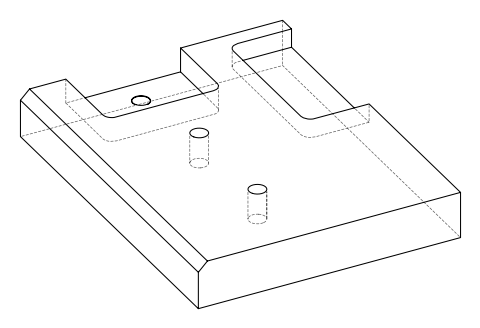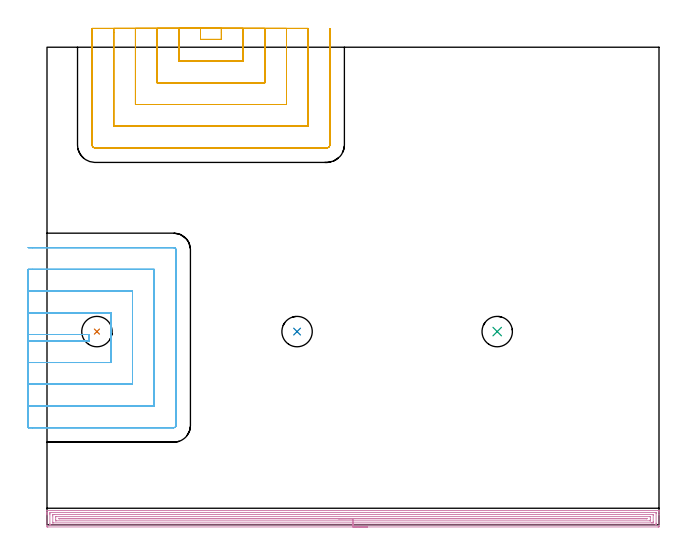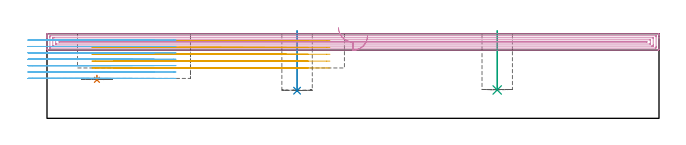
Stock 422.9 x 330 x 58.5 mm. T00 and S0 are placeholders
(PLAN: 6 operations, 2 tool changes, 59.8 min)
(1 INDEXABLE_INSERT_DRILL_BLIND_HOLE_FROM_SOLID | STEP1POCKET | NXT0302_013 | 0.02 min | 10947 mm3)
(2 INDEXABLE_INSERT_DRILL_BLIND_HOLE_FROM_SOLID_1 | STEP1POCKET_1 | NXT0302_013 | 0.17 min | 13542 mm3)
(3 INDEXABLE_INSERT_DRILL_BLIND_HOLE_FROM_SOLID_2 | STEP1POCKET_2 | NXT0302_013 | 0.17 min | 13369 mm3)
(4 AREA_MILL | FG_CHAMFER_SURFACE | UGT0205_001 | 17.08 min | 27467 mm3)
(5 MILL_SLOT | SLOT_PARTIAL_RECTANGULAR | UGT0201_094 | Follow Part, ap 5, ae 75% | 20.1 min | 346423 mm3)
(6 MILL_SLOT_1 | SLOT_PARTIAL_RECTANGULAR_1 | UGT0201_094 | Follow Part, ap 5, ae 75% | 22.26 min | 429782 mm3)
(TOOL NXT0302_013 | Index. Insert Drill 21mm [880-D2100L25-05] | D21 PA176 FL105 Z2)
(TOOL UGT0205_001 | Chamfer Mill 20 x 3 x 45 deg. | D20 FL50 Z2)
(TOOL UGT0201_094 | End mill 20 mm | D20 FL38 Z4)
(OP 1 INDEXABLE_INSERT_DRILL_BLIND_HOLE_FROM_SOLID)
G17 G21 G94 G90
T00 M6
G54
G17 G0 G90 X34.5 Y133.5 S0 M3
G43 Z68.5 H1
G94 G81 G98 Z26.6 F250. R29.6
G80
M5
M2
(OP 2 INDEXABLE_INSERT_DRILL_BLIND_HOLE_FROM_SOLID_1)
G17 G21 G94 G90
T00 M6
G54
G17 G0 G90 X172.8 Y133.5 S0 M3
G43 Z68.5 H1
G94 G81 G98 Z19.1 F250. R60.5
G80
M5
M2
(OP 3 INDEXABLE_INSERT_DRILL_BLIND_HOLE_FROM_SOLID_2)
G17 G21 G94 G90
T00 M6
G54
G17 G0 G90 X311.1 Y133.5 S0 M3
G43 Z68.5 H1
G94 G81 G98 Z19.6 F250. R60.5
G80
M5
M2
(OP 4 AREA_MILL)
G17 G21 G94 G90
T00 M6
G54
G17 G0 G90 X221.45 Y-1.5 S1061 M3
G43 Z68.5 H0
Z57.1
G94 G1 X221.412 Z56.228 F250.
X221.298 Z55.364
X221.109 Z54.512
X220.847 Z53.68
X220.513 Z52.874
X220.11 Z52.1
X219.642 Z51.364
X219.11 Z50.672
X218.521 Z50.029
X217.878 Z49.44
X217.186 Z48.908
X216.45 Z48.44
X215.676 Z48.037
X214.87 Z47.703
X214.038 Z47.441
X213.186 Z47.252
X212.322 Z47.138
X211.45 Z47.1
X0.618
X0.192 Y-1.496 Z47.102
X0.01 Y-1.492 Z47.106
X0.005 Y-1.077 Z47.521
X0. Y-0.468 Z48.129
Y6.838 Z55.433
Y7.38 Z55.977
Y7.718 Z56.314
Y8.26 Z56.856
Y8.597 Z57.192
Y9.576 Z58.175
X0.01 Y9.894 Z58.493
X0.171 Y9.9 Z58.5
X422.729
X422.89 Y9.894 Z58.493
X422.9 Y9.575 Z58.175
Y9.272 Z57.872
Y8.597 Z57.192
Y7.38 Z55.977
Y6.838 Z55.433
Y-0.806 Z47.792
X422.897 Y-1.077 Z47.521
X422.89 Y-1.492 Z47.106
X422.708 Y-1.496 Z47.102
X422.282 Y-1.5 Z47.1
X211.45
Y-0.086 Z48.514
X2.405 Y-0.085 Z48.515
X2.291
X2.041 Y-0.08 Z48.52
X2.016 Y-0.079 Z48.521
X2.01 Y-0.065 Z48.535
X2.004 Y-0.032 Z48.568
X2.002 Y-0.001 Z48.599
X2. Y0.201 Z48.801
Y0.682 Z49.282
Y7.237 Z55.837
X2.003 Y7.718 Z56.318
X2.008 Y8.109 Z56.709
X2.025 Y8.479 Z57.079
X2.405 Y8.484 Z57.084
X2.519 Y8.485 Z57.085
X420.495
X420.609
X420.859 Y8.48 Z57.08
X420.884 Y8.479 Z57.079
X420.89 Y8.465 Z57.065
X420.896 Y8.432 Z57.032
X420.898 Y8.401 Z57.001
X420.9 Y8.199 Z56.799
Y7.718 Z56.318
Y1.163 Z49.763
X420.897 Y0.682 Z49.282
X420.893 Y0.291 Z48.891
X420.876 Y-0.079 Z48.521
X420.495 Y-0.084 Z48.516
X420.381 Y-0.085 Z48.515
X211.45 Y-0.086 Z48.514
Y1.328 Z49.928
X4.192 Y1.329 Z49.929
X4.113 Y1.33 Z49.93
X4.05 Y1.332 Z49.932
X4.016 Y1.335 Z49.935
X4.01 Y1.374 Z49.974
X4.004 Y1.562 Z50.162
X4.001 Y1.75 Z50.35
X4. Y6.147 Z54.747
X4.004 Y6.838 Z55.438
X4.008 Y7.019 Z55.619
X4.022 Y7.065 Z55.665
X4.074 Y7.067 Z55.667
X4.192 Y7.069 Z55.669
X4.848 Y7.071 Z55.671
X5.085
X418.708
X418.787 Y7.07 Z55.67
X418.85 Y7.068 Z55.668
X418.884 Y7.065 Z55.665
X418.89 Y7.026 Z55.626
X418.896 Y6.838 Z55.438
X418.899 Y6.65 Z55.25
X418.9 Y2.253 Z50.853
X418.896 Y1.562 Z50.162
X418.892 Y1.381 Z49.981
X418.878 Y1.335 Z49.935
X418.826 Y1.333 Z49.933
X418.708 Y1.331 Z49.931
X418.052 Y1.329 Z49.929
X417.815 Y1.328 Z49.928
X211.45
Y2.743 Z51.343
X6.565
X6.137 Y2.745 Z51.345
X6.048 Y2.747 Z51.347
X6.014 Y2.749 Z51.349
X6.01 Y2.789 Z51.389
X6.006 Y2.891 Z51.491
X6. Y3.299 Z51.899
X6.001 Y5.508 Z54.108
X6.003 Y5.616 Z54.216
X6.006 Y5.642 Z54.242
X6.01 Y5.65 Z54.25
X6.02 Y5.652 Z54.252
X6.089 Y5.655 Z54.255
X6.285 Y5.657 Z54.257
X416.335
X416.763 Y5.655 Z54.255
X416.852 Y5.653 Z54.253
X416.886 Y5.651 Z54.251
X416.89 Y5.611 Z54.211
X416.894 Y5.509 Z54.109
X416.9 Y5.101 Z53.701
Y3.342 Z51.942
X416.899 Y2.892 Z51.492
X416.897 Y2.784 Z51.384
X416.894 Y2.758 Z51.358
X416.89 Y2.75 Z51.35
X416.881 Y2.748 Z51.348
X416.811 Y2.745 Z51.345
X416.615 Y2.743 Z51.343
X211.45
Y4.157 Z52.757
X8.702
X8.658 Y4.159 Z52.759
X8.101 Y4.2 Z52.8
X8.616 Y4.242 Z52.842
X8.658 Y4.243 Z52.843
X414.198
X414.242 Y4.241 Z52.841
X414.799 Y4.2 Z52.8
X414.284 Y4.158 Z52.758
X414.242 Y4.157 Z52.757
X211.45
X210.578 Z52.795
X209.714 Z52.909
X208.862 Z53.098
X208.03 Z53.36
X207.224 Z53.694
X206.45 Z54.097
X205.714 Z54.565
X205.022 Z55.096
X204.379 Z55.686
X203.79 Z56.329
X203.258 Z57.021
X202.79 Z57.757
X202.387 Z58.531
X202.053 Z59.337
X201.791 Z60.169
X201.602 Z61.02
X201.488 Z61.885
X201.45 Z62.757
G0 Z68.5
M5
M2
(OP 5 MILL_SLOT)
G17 G21 G94 G90
T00 M6
G54
G17 G0 G90 X106.1 Y343. S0 M3
G43 Z68.5 H0
Z53.76
G94 G1 Y340. F250.
Y335.4 F500.
X120.5
Y340.
Y343. F250.
X91.1
Y340.
Y320.4 F500.
X135.5
Y340.
Y343. F250.
X76.1
Y340.
Y305.4 F500.
X150.5
Y340.
Y343. F250.
X61.1
Y340.
Y290.4 F500.
X165.5
Y340.
Y343. F250.
X46.1
Y340.
Y275.4 F500.
X180.5
Y340.
Y343. F250.
X31.1
Y340.
Y262.6 F500.
G3 X33.3 Y260.4 R2.2
G1 X193.3
G3 X195.5 Y262.6 R2.2
G1 Y340.
Y343. F250.
G0 X106.1 Z49.02
G1 Y340.
Y335.4 F500.
X120.5
Y340.
Y343. F250.
X91.1
Y340.
Y320.4 F500.
X135.5
Y340.
Y343. F250.
X76.1
Y340.
Y305.4 F500.
X150.5
Y340.
Y343. F250.
X61.1
Y340.
Y290.4 F500.
X165.5
Y340.
Y343. F250.
X46.1
Y340.
Y275.4 F500.
X180.5
Y340.
Y343. F250.
X31.1
Y340.
Y262.6 F500.
G3 X33.3 Y260.4 R2.2
G1 X193.3
G3 X195.5 Y262.6 R2.2
G1 Y340.
Y343. F250.
G0 X106.1 Z44.28
G1 Y340.
Y335.4 F500.
X120.5
Y340.
Y343. F250.
X91.1
Y340.
Y320.4 F500.
X135.5
Y340.
Y343. F250.
X76.1
Y340.
Y305.4 F500.
X150.5
Y340.
Y343. F250.
X61.1
Y340.
Y290.4 F500.
X165.5
Y340.
Y343. F250.
X46.1
Y340.
Y275.4 F500.
X180.5
Y340.
Y343. F250.
X31.1
Y340.
Y262.6 F500.
G3 X33.3 Y260.4 R2.2
G1 X193.3
G3 X195.5 Y262.6 R2.2
G1 Y340.
Y343. F250.
G0 X106.1 Z39.54
G1 Y340.
Y335.4 F500.
X120.5
Y340.
Y343. F250.
X91.1
Y340.
Y320.4 F500.
X135.5
Y340.
Y343. F250.
X76.1
Y340.
Y305.4 F500.
X150.5
Y340.
Y343. F250.
X61.1
Y340.
Y290.4 F500.
X165.5
Y340.
Y343. F250.
X46.1
Y340.
Y275.4 F500.
X180.5
Y340.
Y343. F250.
X31.1
Y340.
Y262.6 F500.
G3 X33.3 Y260.4 R2.2
G1 X193.3
G3 X195.5 Y262.6 R2.2
G1 Y340.
Y343. F250.
G0 X106.1 Z34.8
G1 Y340.
Y335.4 F500.
X120.5
Y340.
Y343. F250.
X91.1
Y340.
Y320.4 F500.
X135.5
Y340.
Y343. F250.
X76.1
Y340.
Y305.4 F500.
X150.5
Y340.
Y343. F250.
X61.1
Y340.
Y290.4 F500.
X165.5
Y340.
Y343. F250.
X46.1
Y340.
Y275.4 F500.
X180.5
Y340.
Y343. F250.
X31.1
Y340.
Y262.6 F500.
G3 X33.3 Y260.4 R2.2
G1 X193.3
G3 X195.5 Y262.6 R2.2
G1 Y340.
Y343. F250.
G0 Z68.5
M5
M2
(OP 6 MILL_SLOT_1)
G17 G21 G94 G90
T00 M6
G54
G17 G0 G90 X-13. Y127.1 S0 M3
G43 Z68.5 H0
Z54.086
G94 G1 X-10. F250.
X29.1 F500.
Y131.5
X-10.
X-13. F250.
Y112.1
X-10.
X44.1 F500.
Y146.5
X-10.
X-13. F250.
Y97.1
X-10.
X59.1 F500.
Y161.5
X-10.
X-13. F250.
Y82.1
X-10.
X74.1 F500.
Y176.5
X-10.
X-13. F250.
Y67.1
X-10.
X87.6 F500.
G3 X89.1 Y68.6 R1.5
G1 Y190.
G3 X87.6 Y191.5 R1.5
G1 X-10.
X-13. F250.
G0 Y127.1 Z49.671
G1 X-10.
X29.1 F500.
Y131.5
X-10.
X-13. F250.
Y112.1
X-10.
X44.1 F500.
Y146.5
X-10.
X-13. F250.
Y97.1
X-10.
X59.1 F500.
Y161.5
X-10.
X-13. F250.
Y82.1
X-10.
X74.1 F500.
Y176.5
X-10.
X-13. F250.
Y67.1
X-10.
X87.6 F500.
G3 X89.1 Y68.6 R1.5
G1 Y190.
G3 X87.6 Y191.5 R1.5
G1 X-10.
X-13. F250.
G0 Y127.1 Z45.257
G1 X-10.
X29.1 F500.
Y131.5
X-10.
X-13. F250.
Y112.1
X-10.
X44.1 F500.
Y146.5
X-10.
X-13. F250.
Y97.1
X-10.
X59.1 F500.
Y161.5
X-10.
X-13. F250.
Y82.1
X-10.
X74.1 F500.
Y176.5
X-10.
X-13. F250.
Y67.1
X-10.
X87.6 F500.
G3 X89.1 Y68.6 R1.5
G1 Y190.
G3 X87.6 Y191.5 R1.5
G1 X-10.
X-13. F250.
G0 Y127.1 Z40.843
G1 X-10.
X29.1 F500.
Y131.5
X-10.
X-13. F250.
Y112.1
X-10.
X44.1 F500.
Y146.5
X-10.
X-13. F250.
Y97.1
X-10.
X59.1 F500.
Y161.5
X-10.
X-13. F250.
Y82.1
X-10.
X74.1 F500.
Y176.5
X-10.
X-13. F250.
Y67.1
X-10.
X87.6 F500.
G3 X89.1 Y68.6 R1.5
G1 Y190.
G3 X87.6 Y191.5 R1.5
G1 X-10.
X-13. F250.
G0 Y127.1 Z36.429
G1 X-10.
X29.1 F500.
Y131.5
X-10.
X-13. F250.
Y112.1
X-10.
X44.1 F500.
Y146.5
X-10.
X-13. F250.
Y97.1
X-10.
X59.1 F500.
Y161.5
X-10.
X-13. F250.
Y82.1
X-10.
X74.1 F500.
Y176.5
X-10.
X-13. F250.
Y67.1
X-10.
X87.6 F500.
G3 X89.1 Y68.6 R1.5
G1 Y190.
G3 X87.6 Y191.5 R1.5
G1 X-10.
X-13. F250.
G0 Y127.1 Z32.014
G1 X-10.
X29.1 F500.
Y131.5
X-10.
X-13. F250.
Y112.1
X-10.
X44.1 F500.
Y146.5
X-10.
X-13. F250.
Y97.1
X-10.
X59.1 F500.
Y161.5
X-10.
X-13. F250.
Y82.1
X-10.
X74.1 F500.
Y176.5
X-10.
X-13. F250.
Y67.1
X-10.
X87.6 F500.
G3 X89.1 Y68.6 R1.5
G1 Y190.
G3 X87.6 Y191.5 R1.5
G1 X-10.
X-13. F250.
G0 Y127.1 Z27.6
G1 X-10.
X29.1 F500.
Y131.5
X-10.
X-13. F250.
Y112.1
X-10.
X44.1 F500.
Y146.5
X-10.
X-13. F250.
Y97.1
X-10.
X59.1 F500.
Y161.5
X-10.
X-13. F250.
Y82.1
X-10.
X74.1 F500.
Y176.5
X-10.
X-13. F250.
Y67.1
X-10.
X87.6 F500.
G3 X89.1 Y68.6 R1.5
G1 Y190.
G3 X87.6 Y191.5 R1.5
G1 X-10.
X-13. F250.
G0 Z68.5
M5
M2
